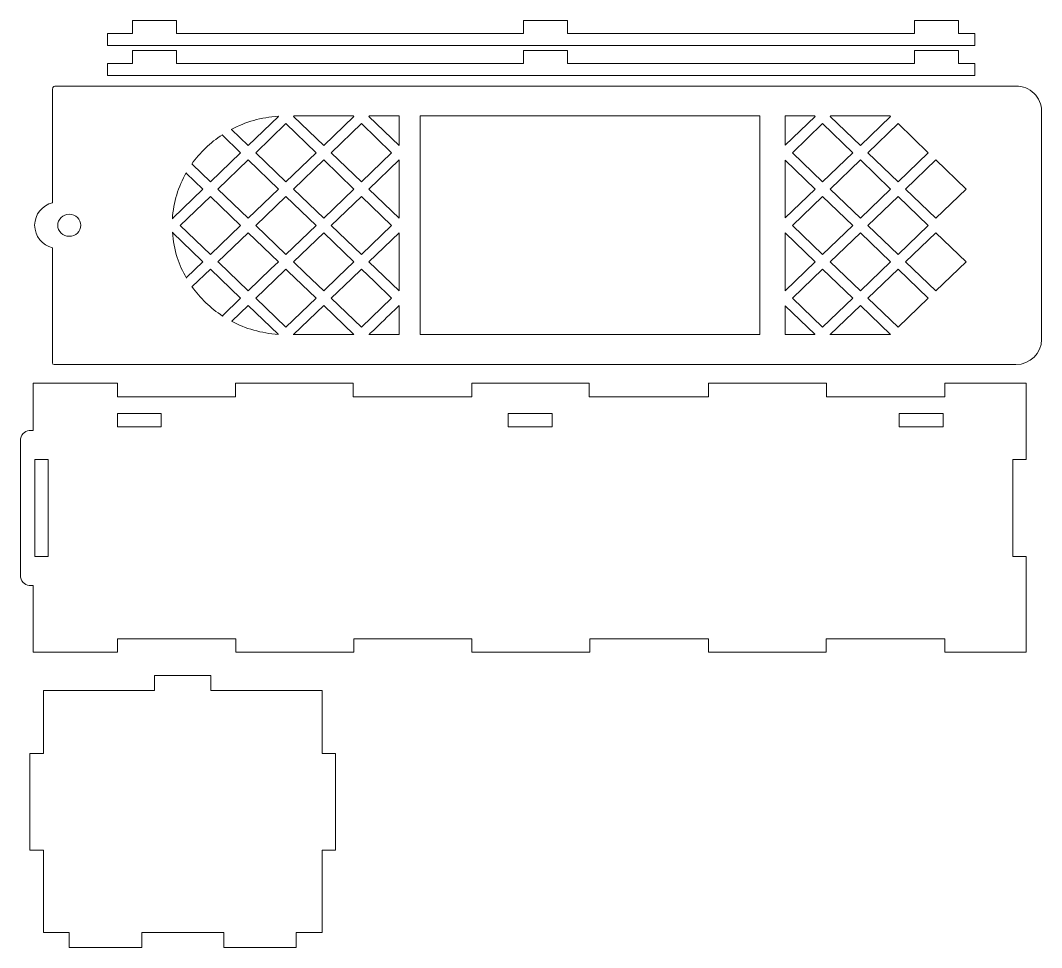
# Model space of a CAD drawing. Header units: centimetres. Extents: x -55 to 52, y -8 to 52.
# Drawn here: x 21.65 to 51.79, y -7.97 to 19.41 of the extents above; entities that cross this region are included whole.
import ezdxf

# ---------------------------------------------------------------- set-up
doc = ezdxf.new("R2010")
doc.units = ezdxf.units.CM
doc.header["$MEASUREMENT"] = 0
doc.layers.add('layer 1', color=7, linetype='Continuous')

msp = doc.modelspace()

# ---------------------------------------------------------------- linework, layer by layer
at = {"layer": 'layer 1', "color": 242, "lineweight": 9}
for points, knots in [([(48.03781, 19.02251), (48.03781, 19.02251), (48.03781, 19.41251), (48.03781, 19.41251), (48.03781, 19.41251), (48.03781, 19.41251), (49.33301, 19.41251), (49.33301, 19.41251), (49.33301, 19.41251), (49.33301, 19.41251), (49.33301, 19.02251), (49.33301, 19.02251), (49.33301, 19.02251), (49.33301, 19.02251), (49.82099, 19.02251), (49.82099, 19.02251), (49.82099, 19.02251), (49.82099, 19.02251), (49.82099, 18.66948), (49.82099, 18.66948), (49.82099, 18.66948), (49.82099, 18.66948), (33.89512, 18.66948), (33.89512, 18.66948), (33.89512, 18.66948), (33.89512, 18.66948), (24.2275, 18.66948), (24.2275, 18.66948), (24.2275, 18.66948), (24.2275, 18.66948), (24.2275, 18.68014), (24.2275, 18.68014), (24.2275, 18.68014), (24.2275, 18.68014), (24.2275, 19.02251), (24.2275, 19.02251), (24.2275, 19.02251), (24.2275, 19.02251), (24.96152, 19.02251), (24.96152, 19.02251), (24.96152, 19.02251), (24.96152, 19.02251), (24.96152, 19.41251), (24.96152, 19.41251), (24.96152, 19.41251), (24.96152, 19.41251), (26.25676, 19.41251), (26.25676, 19.41251), (26.25676, 19.41251), (26.25676, 19.41251), (26.25676, 19.02251), (26.25676, 19.02251), (26.25676, 19.02251), (26.25676, 19.02251), (36.49964, 19.02251), (36.49964, 19.02251), (36.49964, 19.02251), (36.49964, 19.02251), (36.49964, 19.41251), (36.49964, 19.41251), (36.49964, 19.41251), (36.49964, 19.41251), (37.79486, 19.41251), (37.79486, 19.41251), (37.79486, 19.41251), (37.79486, 19.41251), (37.79486, 19.02251), (37.79486, 19.02251), (37.79486, 19.02251), (37.79486, 19.02251), (48.03781, 19.02251), (48.03781, 19.02251)], [0, 0, 0, 0, 0.05263158, 0.05263158, 0.05263158, 0.05263158, 0.10526316, 0.10526316, 0.10526316, 0.10526316, 0.15789474, 0.15789474, 0.15789474, 0.15789474, 0.21052632, 0.21052632, 0.21052632, 0.21052632, 0.26315789, 0.26315789, 0.26315789, 0.26315789, 0.31578947, 0.31578947, 0.31578947, 0.31578947, 0.36842105, 0.36842105, 0.36842105, 0.36842105, 0.42105263, 0.42105263, 0.42105263, 0.42105263, 0.47368421, 0.47368421, 0.47368421, 0.47368421, 0.52631579, 0.52631579, 0.52631579, 0.52631579, 0.57894737, 0.57894737, 0.57894737, 0.57894737, 0.63157895, 0.63157895, 0.63157895, 0.63157895, 0.68421053, 0.68421053, 0.68421053, 0.68421053, 0.73684211, 0.73684211, 0.73684211, 0.73684211, 0.78947368, 0.78947368, 0.78947368, 0.78947368, 0.84210526, 0.84210526, 0.84210526, 0.84210526, 0.89473684, 0.89473684, 0.89473684, 0.89473684, 1, 1, 1, 1]), ([(48.03781, 18.13616), (48.03781, 18.13616), (48.03781, 18.52616), (48.03781, 18.52616), (48.03781, 18.52616), (48.03781, 18.52616), (49.33301, 18.52616), (49.33301, 18.52616), (49.33301, 18.52616), (49.33301, 18.52616), (49.33301, 18.13616), (49.33301, 18.13616), (49.33301, 18.13616), (49.33301, 18.13616), (49.82099, 18.13616), (49.82099, 18.13616), (49.82099, 18.13616), (49.82099, 18.13616), (49.82099, 17.78313), (49.82099, 17.78313), (49.82099, 17.78313), (49.82099, 17.78313), (33.89512, 17.78313), (33.89512, 17.78313), (33.89512, 17.78313), (33.89512, 17.78313), (24.2275, 17.78313), (24.2275, 17.78313), (24.2275, 17.78313), (24.2275, 17.78313), (24.2275, 17.79379), (24.2275, 17.79379), (24.2275, 17.79379), (24.2275, 17.79379), (24.2275, 18.13616), (24.2275, 18.13616), (24.2275, 18.13616), (24.2275, 18.13616), (24.96152, 18.13616), (24.96152, 18.13616), (24.96152, 18.13616), (24.96152, 18.13616), (24.96152, 18.52616), (24.96152, 18.52616), (24.96152, 18.52616), (24.96152, 18.52616), (26.25676, 18.52616), (26.25676, 18.52616), (26.25676, 18.52616), (26.25676, 18.52616), (26.25676, 18.13616), (26.25676, 18.13616), (26.25676, 18.13616), (26.25676, 18.13616), (36.49964, 18.13616), (36.49964, 18.13616), (36.49964, 18.13616), (36.49964, 18.13616), (36.49964, 18.52616), (36.49964, 18.52616), (36.49964, 18.52616), (36.49964, 18.52616), (37.79486, 18.52616), (37.79486, 18.52616), (37.79486, 18.52616), (37.79486, 18.52616), (37.79486, 18.13616), (37.79486, 18.13616), (37.79486, 18.13616), (37.79486, 18.13616), (48.03781, 18.13616), (48.03781, 18.13616)], [0, 0, 0, 0, 0.05263158, 0.05263158, 0.05263158, 0.05263158, 0.10526316, 0.10526316, 0.10526316, 0.10526316, 0.15789474, 0.15789474, 0.15789474, 0.15789474, 0.21052632, 0.21052632, 0.21052632, 0.21052632, 0.26315789, 0.26315789, 0.26315789, 0.26315789, 0.31578947, 0.31578947, 0.31578947, 0.31578947, 0.36842105, 0.36842105, 0.36842105, 0.36842105, 0.42105263, 0.42105263, 0.42105263, 0.42105263, 0.47368421, 0.47368421, 0.47368421, 0.47368421, 0.52631579, 0.52631579, 0.52631579, 0.52631579, 0.57894737, 0.57894737, 0.57894737, 0.57894737, 0.63157895, 0.63157895, 0.63157895, 0.63157895, 0.68421053, 0.68421053, 0.68421053, 0.68421053, 0.73684211, 0.73684211, 0.73684211, 0.73684211, 0.78947368, 0.78947368, 0.78947368, 0.78947368, 0.84210526, 0.84210526, 0.84210526, 0.84210526, 0.89473684, 0.89473684, 0.89473684, 0.89473684, 1, 1, 1, 1]), ([(51.03005, 17.47445), (41.58749, 17.47445), (32.14491, 17.47445), (22.70234, 17.47445), (22.70234, 17.47445), (22.66889, 17.47445), (22.59976, 17.47125), (22.60198, 17.37629)], [0, 0, 0, 0, 0.33333333, 0.33333333, 0.33333333, 0.33333333, 1, 1, 1, 1]), ([(51.78812, 16.738), (51.78812, 16.93333), (51.70828, 17.12065), (51.56609, 17.25877), (51.56609, 17.25877), (51.42388, 17.39688), (51.2311, 17.47445), (51.03005, 17.47445)], [0, 0, 0, 0, 0.33333333, 0.33333333, 0.33333333, 0.33333333, 1, 1, 1, 1]), ([(27.87443, 16.19181), (27.87443, 16.19181), (27.87654, 16.18978), (27.87654, 16.18978), (27.87654, 16.18978), (27.87654, 16.18978), (27.88407, 16.19378), (27.88407, 16.19378), (27.88407, 16.19378), (27.88407, 16.19378), (28.375, 15.72053), (28.375, 15.72053), (28.375, 15.72053), (28.375, 15.72053), (29.2663, 16.57975), (29.2663, 16.57975), (29.2663, 16.57975), (29.2663, 16.57975), (29.26264, 16.58327), (29.26264, 16.58327), (29.26264, 16.58327), (28.76266, 16.55194), (28.29176, 16.41353), (27.87443, 16.19181)], [0, 0, 0, 0, 0.14285714, 0.14285714, 0.14285714, 0.14285714, 0.28571429, 0.28571429, 0.28571429, 0.28571429, 0.42857143, 0.42857143, 0.42857143, 0.42857143, 0.57142857, 0.57142857, 0.57142857, 0.57142857, 0.71428571, 0.71428571, 0.71428571, 0.71428571, 1, 1, 1, 1]), ([(29.72291, 16.59033), (29.72291, 16.59033), (29.71194, 16.57975), (29.71194, 16.57975), (29.71194, 16.57975), (29.71194, 16.57975), (30.60323, 15.72053), (30.60323, 15.72053), (30.60323, 15.72053), (30.60323, 15.72053), (31.49453, 16.57975), (31.49453, 16.57975), (31.49453, 16.57975), (31.49453, 16.57975), (31.48355, 16.59033), (31.48355, 16.59033), (31.48355, 16.59033), (31.48355, 16.59033), (29.72291, 16.59033), (29.72291, 16.59033)], [0, 0, 0, 0, 0.16666667, 0.16666667, 0.16666667, 0.16666667, 0.33333333, 0.33333333, 0.33333333, 0.33333333, 0.5, 0.5, 0.5, 0.5, 0.66666667, 0.66666667, 0.66666667, 0.66666667, 1, 1, 1, 1]), ([(31.95114, 16.59033), (31.95114, 16.59033), (31.94017, 16.57975), (31.94017, 16.57975), (31.94017, 16.57975), (31.94017, 16.57975), (32.83147, 15.72053), (32.83147, 15.72053)], [0, 0, 0, 0, 0.33333333, 0.33333333, 0.33333333, 0.33333333, 1, 1, 1, 1]), ([(33.45288, 16.59033), (33.45288, 16.59033), (43.47318, 16.59033), (43.47318, 16.59033), (43.47318, 16.59033), (43.47318, 16.59033), (43.47318, 10.13457), (43.47318, 10.13457), (43.47318, 10.13457), (43.47318, 10.13457), (33.45288, 10.13457), (33.45288, 10.13457)], [0, 0, 0, 0, 0.25, 0.25, 0.25, 0.25, 0.5, 0.5, 0.5, 0.5, 1, 1, 1, 1]), ([(45.09169, 16.59033), (45.09169, 16.59033), (45.10266, 16.57975), (45.10266, 16.57975), (45.10266, 16.57975), (45.10266, 16.57975), (44.21826, 15.72716), (44.21826, 15.72716), (44.21826, 15.72716), (44.21826, 15.72716), (44.21826, 16.59033), (44.21826, 16.59033), (44.21826, 16.59033), (44.21826, 16.59033), (45.09169, 16.59033), (45.09169, 16.59033)], [0, 0, 0, 0, 0.2, 0.2, 0.2, 0.2, 0.4, 0.4, 0.4, 0.4, 0.6, 0.6, 0.6, 0.6, 1, 1, 1, 1]), ([(47.31992, 16.59033), (47.31992, 16.59033), (47.3309, 16.57975), (47.3309, 16.57975), (47.3309, 16.57975), (47.3309, 16.57975), (46.43961, 15.72053), (46.43961, 15.72053), (46.43961, 15.72053), (46.43961, 15.72053), (45.54831, 16.57975), (45.54831, 16.57975), (45.54831, 16.57975), (45.54831, 16.57975), (45.55929, 16.59033), (45.55929, 16.59033), (45.55929, 16.59033), (45.55929, 16.59033), (47.31992, 16.59033), (47.31992, 16.59033)], [0, 0, 0, 0, 0.16666667, 0.16666667, 0.16666667, 0.16666667, 0.33333333, 0.33333333, 0.33333333, 0.33333333, 0.5, 0.5, 0.5, 0.5, 0.66666667, 0.66666667, 0.66666667, 0.66666667, 1, 1, 1, 1]), ([(29.48912, 14.6465), (29.48912, 14.6465), (28.59782, 15.50572), (28.59782, 15.50572), (28.59782, 15.50572), (28.59782, 15.50572), (29.48912, 16.36494), (29.48912, 16.36494), (29.48912, 16.36494), (29.48912, 16.36494), (30.38041, 15.50572), (30.38041, 15.50572), (30.38041, 15.50572), (30.38041, 15.50572), (29.48912, 14.6465), (29.48912, 14.6465)], [0, 0, 0, 0, 0.2, 0.2, 0.2, 0.2, 0.4, 0.4, 0.4, 0.4, 0.6, 0.6, 0.6, 0.6, 1, 1, 1, 1]), ([(31.71734, 14.6465), (31.71734, 14.6465), (30.82606, 15.50572), (30.82606, 15.50572), (30.82606, 15.50572), (30.82606, 15.50572), (31.71734, 16.36494), (31.71734, 16.36494), (31.71734, 16.36494), (31.71734, 16.36494), (32.60865, 15.50572), (32.60865, 15.50572), (32.60865, 15.50572), (32.60865, 15.50572), (31.71734, 14.6465), (31.71734, 14.6465)], [0, 0, 0, 0, 0.2, 0.2, 0.2, 0.2, 0.4, 0.4, 0.4, 0.4, 0.6, 0.6, 0.6, 0.6, 1, 1, 1, 1]), ([(45.32549, 14.6465), (45.32549, 14.6465), (46.21678, 15.50572), (46.21678, 15.50572), (46.21678, 15.50572), (46.21678, 15.50572), (45.32549, 16.36494), (45.32549, 16.36494), (45.32549, 16.36494), (45.32549, 16.36494), (44.43419, 15.50572), (44.43419, 15.50572), (44.43419, 15.50572), (44.43419, 15.50572), (45.32549, 14.6465), (45.32549, 14.6465)], [0, 0, 0, 0, 0.2, 0.2, 0.2, 0.2, 0.4, 0.4, 0.4, 0.4, 0.6, 0.6, 0.6, 0.6, 1, 1, 1, 1]), ([(47.55372, 14.6465), (47.55372, 14.6465), (48.44502, 15.50572), (48.44502, 15.50572), (48.44502, 15.50572), (48.44502, 15.50572), (47.55372, 16.36494), (47.55372, 16.36494), (47.55372, 16.36494), (47.55372, 16.36494), (46.66243, 15.50572), (46.66243, 15.50572), (46.66243, 15.50572), (46.66243, 15.50572), (47.55372, 14.6465), (47.55372, 14.6465)], [0, 0, 0, 0, 0.2, 0.2, 0.2, 0.2, 0.4, 0.4, 0.4, 0.4, 0.6, 0.6, 0.6, 0.6, 1, 1, 1, 1]), ([(27.61508, 16.0348), (27.61508, 16.0348), (27.61263, 16.03728), (27.61263, 16.03728), (27.61263, 16.03728), (27.25736, 15.80549), (26.95011, 15.50985), (26.70907, 15.16776), (26.70907, 15.16776), (26.70907, 15.16776), (26.71335, 15.16353), (26.71335, 15.16353), (26.71335, 15.16353), (26.71335, 15.16353), (26.71789, 15.16996), (26.71789, 15.16996), (26.71789, 15.16996), (26.71789, 15.16996), (27.26089, 14.6465), (27.26089, 14.6465), (27.26089, 14.6465), (27.26089, 14.6465), (28.15218, 15.50572), (28.15218, 15.50572), (28.15218, 15.50572), (28.15218, 15.50572), (27.60811, 16.03021), (27.60811, 16.03021), (27.60811, 16.03021), (27.60811, 16.03021), (27.61508, 16.0348), (27.61508, 16.0348)], [0, 0, 0, 0, 0.11111111, 0.11111111, 0.11111111, 0.11111111, 0.22222222, 0.22222222, 0.22222222, 0.22222222, 0.33333333, 0.33333333, 0.33333333, 0.33333333, 0.44444444, 0.44444444, 0.44444444, 0.44444444, 0.55555556, 0.55555556, 0.55555556, 0.55555556, 0.66666667, 0.66666667, 0.66666667, 0.66666667, 0.77777778, 0.77777778, 0.77777778, 0.77777778, 1, 1, 1, 1]), ([(28.375, 13.57247), (28.375, 13.57247), (27.48371, 14.43169), (27.48371, 14.43169), (27.48371, 14.43169), (27.48371, 14.43169), (28.375, 15.29092), (28.375, 15.29092), (28.375, 15.29092), (28.375, 15.29092), (29.2663, 14.43169), (29.2663, 14.43169), (29.2663, 14.43169), (29.2663, 14.43169), (28.375, 13.57247), (28.375, 13.57247)], [0, 0, 0, 0, 0.2, 0.2, 0.2, 0.2, 0.4, 0.4, 0.4, 0.4, 0.6, 0.6, 0.6, 0.6, 1, 1, 1, 1]), ([(30.60323, 13.57247), (30.60323, 13.57247), (29.71194, 14.43169), (29.71194, 14.43169), (29.71194, 14.43169), (29.71194, 14.43169), (30.60323, 15.29092), (30.60323, 15.29092), (30.60323, 15.29092), (30.60323, 15.29092), (31.49453, 14.43169), (31.49453, 14.43169), (31.49453, 14.43169), (31.49453, 14.43169), (30.60323, 13.57247), (30.60323, 13.57247)], [0, 0, 0, 0, 0.2, 0.2, 0.2, 0.2, 0.4, 0.4, 0.4, 0.4, 0.6, 0.6, 0.6, 0.6, 1, 1, 1, 1]), ([(32.83147, 13.57247), (32.83147, 13.57247), (31.94017, 14.43169), (31.94017, 14.43169), (31.94017, 14.43169), (31.94017, 14.43169), (32.83147, 15.29092), (32.83147, 15.29092)], [0, 0, 0, 0, 0.33333333, 0.33333333, 0.33333333, 0.33333333, 1, 1, 1, 1]), ([(44.21826, 15.28429), (44.21826, 15.28429), (45.10266, 14.43169), (45.10266, 14.43169), (45.10266, 14.43169), (45.10266, 14.43169), (44.21826, 13.57911), (44.21826, 13.57911), (44.21826, 13.57911), (44.21826, 13.57911), (44.21826, 15.28429), (44.21826, 15.28429)], [0, 0, 0, 0, 0.25, 0.25, 0.25, 0.25, 0.5, 0.5, 0.5, 0.5, 1, 1, 1, 1]), ([(46.43961, 13.57247), (46.43961, 13.57247), (47.3309, 14.43169), (47.3309, 14.43169), (47.3309, 14.43169), (47.3309, 14.43169), (46.43961, 15.29092), (46.43961, 15.29092), (46.43961, 15.29092), (46.43961, 15.29092), (45.54831, 14.43169), (45.54831, 14.43169), (45.54831, 14.43169), (45.54831, 14.43169), (46.43961, 13.57247), (46.43961, 13.57247)], [0, 0, 0, 0, 0.2, 0.2, 0.2, 0.2, 0.4, 0.4, 0.4, 0.4, 0.6, 0.6, 0.6, 0.6, 1, 1, 1, 1]), ([(48.66784, 13.57247), (48.66784, 13.57247), (49.55913, 14.43169), (49.55913, 14.43169), (49.55913, 14.43169), (49.55913, 14.43169), (48.66784, 15.29092), (48.66784, 15.29092), (48.66784, 15.29092), (48.66784, 15.29092), (47.77654, 14.43169), (47.77654, 14.43169), (47.77654, 14.43169), (47.77654, 14.43169), (48.66784, 13.57247), (48.66784, 13.57247)], [0, 0, 0, 0, 0.2, 0.2, 0.2, 0.2, 0.4, 0.4, 0.4, 0.4, 0.6, 0.6, 0.6, 0.6, 1, 1, 1, 1]), ([(26.55311, 14.91113), (26.55311, 14.91113), (26.54832, 14.91561), (26.54832, 14.91561), (26.54832, 14.91561), (26.31337, 14.50636), (26.16787, 14.04348), (26.13798, 13.55187), (26.13798, 13.55187), (26.13798, 13.55187), (26.14689, 13.56115), (26.14689, 13.56115), (26.14689, 13.56115), (26.14689, 13.56115), (26.14768, 13.57335), (26.14768, 13.57335), (26.14768, 13.57335), (26.14768, 13.57335), (27.03805, 14.43169), (27.03805, 14.43169), (27.03805, 14.43169), (27.03805, 14.43169), (26.54872, 14.90342), (26.54872, 14.90342), (26.54872, 14.90342), (26.54872, 14.90342), (26.55311, 14.91113), (26.55311, 14.91113)], [0, 0, 0, 0, 0.125, 0.125, 0.125, 0.125, 0.25, 0.25, 0.25, 0.25, 0.375, 0.375, 0.375, 0.375, 0.5, 0.5, 0.5, 0.5, 0.625, 0.625, 0.625, 0.625, 0.75, 0.75, 0.75, 0.75, 1, 1, 1, 1]), ([(27.26089, 12.49844), (27.26089, 12.49844), (26.36959, 13.35767), (26.36959, 13.35767), (26.36959, 13.35767), (26.36959, 13.35767), (27.26089, 14.21689), (27.26089, 14.21689), (27.26089, 14.21689), (27.26089, 14.21689), (28.15218, 13.35767), (28.15218, 13.35767), (28.15218, 13.35767), (28.15218, 13.35767), (27.26089, 12.49844), (27.26089, 12.49844)], [0, 0, 0, 0, 0.2, 0.2, 0.2, 0.2, 0.4, 0.4, 0.4, 0.4, 0.6, 0.6, 0.6, 0.6, 1, 1, 1, 1]), ([(29.48912, 12.49844), (29.48912, 12.49844), (28.59782, 13.35767), (28.59782, 13.35767), (28.59782, 13.35767), (28.59782, 13.35767), (29.48912, 14.21689), (29.48912, 14.21689), (29.48912, 14.21689), (29.48912, 14.21689), (30.38041, 13.35767), (30.38041, 13.35767), (30.38041, 13.35767), (30.38041, 13.35767), (29.48912, 12.49844), (29.48912, 12.49844)], [0, 0, 0, 0, 0.2, 0.2, 0.2, 0.2, 0.4, 0.4, 0.4, 0.4, 0.6, 0.6, 0.6, 0.6, 1, 1, 1, 1]), ([(31.71734, 12.49844), (31.71734, 12.49844), (30.82606, 13.35767), (30.82606, 13.35767), (30.82606, 13.35767), (30.82606, 13.35767), (31.71734, 14.21689), (31.71734, 14.21689), (31.71734, 14.21689), (31.71734, 14.21689), (32.60865, 13.35767), (32.60865, 13.35767), (32.60865, 13.35767), (32.60865, 13.35767), (31.71734, 12.49844), (31.71734, 12.49844)], [0, 0, 0, 0, 0.2, 0.2, 0.2, 0.2, 0.4, 0.4, 0.4, 0.4, 0.6, 0.6, 0.6, 0.6, 1, 1, 1, 1]), ([(45.32549, 12.49844), (45.32549, 12.49844), (46.21678, 13.35767), (46.21678, 13.35767), (46.21678, 13.35767), (46.21678, 13.35767), (45.32549, 14.21689), (45.32549, 14.21689), (45.32549, 14.21689), (45.32549, 14.21689), (44.43419, 13.35767), (44.43419, 13.35767), (44.43419, 13.35767), (44.43419, 13.35767), (45.32549, 12.49844), (45.32549, 12.49844)], [0, 0, 0, 0, 0.2, 0.2, 0.2, 0.2, 0.4, 0.4, 0.4, 0.4, 0.6, 0.6, 0.6, 0.6, 1, 1, 1, 1]), ([(47.55372, 12.49844), (47.55372, 12.49844), (48.44502, 13.35767), (48.44502, 13.35767), (48.44502, 13.35767), (48.44502, 13.35767), (47.55372, 14.21689), (47.55372, 14.21689), (47.55372, 14.21689), (47.55372, 14.21689), (46.66243, 13.35767), (46.66243, 13.35767), (46.66243, 13.35767), (46.66243, 13.35767), (47.55372, 12.49844), (47.55372, 12.49844)], [0, 0, 0, 0, 0.2, 0.2, 0.2, 0.2, 0.4, 0.4, 0.4, 0.4, 0.6, 0.6, 0.6, 0.6, 1, 1, 1, 1]), ([(22.60198, 14.02657), (22.29945, 13.95702), (22.07383, 13.68608), (22.07383, 13.36244), (22.07383, 13.36244), (22.07383, 13.0388), (22.29945, 12.76786), (22.60198, 12.69831)], [0, 0, 0, 0, 0.33333333, 0.33333333, 0.33333333, 0.33333333, 1, 1, 1, 1]), ([(23.09605, 13.686), (23.28423, 13.686), (23.43679, 13.54114), (23.43679, 13.36244), (23.43679, 13.36244), (23.43679, 13.18374), (23.28423, 13.03888), (23.09605, 13.03888), (23.09605, 13.03888), (22.90784, 13.03888), (22.75528, 13.18374), (22.75528, 13.36244), (22.75528, 13.36244), (22.75528, 13.54114), (22.90784, 13.686), (23.09605, 13.686)], [0, 0, 0, 0, 0.2, 0.2, 0.2, 0.2, 0.4, 0.4, 0.4, 0.4, 0.6, 0.6, 0.6, 0.6, 1, 1, 1, 1]), ([(23.43663, 13.35091), (23.43669, 13.35474), (23.43672, 13.35859), (23.43672, 13.36244), (23.43672, 13.36244), (23.43672, 13.36629), (23.43669, 13.37014), (23.43663, 13.37397)], [0, 0, 0, 0, 0.33333333, 0.33333333, 0.33333333, 0.33333333, 1, 1, 1, 1]), ([(26.14779, 13.15143), (26.14779, 13.15143), (26.13865, 13.15921), (26.13865, 13.15921), (26.13865, 13.15921), (26.15559, 12.89969), (26.20475, 12.64827), (26.28225, 12.4086), (26.28225, 12.4086), (26.35066, 12.19708), (26.44114, 11.99472), (26.55109, 11.80404), (26.55109, 11.80404), (26.55109, 11.80404), (26.55704, 11.80907), (26.55704, 11.80907), (26.55704, 11.80907), (26.55704, 11.80907), (26.55304, 11.81606), (26.55304, 11.81606), (26.55304, 11.81606), (26.55304, 11.81606), (27.03805, 12.28364), (27.03805, 12.28364), (27.03805, 12.28364), (27.03805, 12.28364), (26.99888, 12.3214), (26.99888, 12.3214), (26.99888, 12.3214), (26.99888, 12.3214), (26.1485, 13.14117), (26.1485, 13.14117), (26.1485, 13.14117), (26.1485, 13.14117), (26.14779, 13.15143), (26.14779, 13.15143)], [0, 0, 0, 0, 0.1, 0.1, 0.1, 0.1, 0.2, 0.2, 0.2, 0.2, 0.3, 0.3, 0.3, 0.3, 0.4, 0.4, 0.4, 0.4, 0.5, 0.5, 0.5, 0.5, 0.6, 0.6, 0.6, 0.6, 0.7, 0.7, 0.7, 0.7, 0.8, 0.8, 0.8, 0.8, 1, 1, 1, 1]), ([(28.375, 11.42441), (28.375, 11.42441), (27.50891, 12.25935), (27.50891, 12.25935), (27.50891, 12.25935), (27.50891, 12.25935), (27.48371, 12.28364), (27.48371, 12.28364), (27.48371, 12.28364), (27.48371, 12.28364), (28.375, 13.14285), (28.375, 13.14285), (28.375, 13.14285), (28.375, 13.14285), (29.2663, 12.28364), (29.2663, 12.28364), (29.2663, 12.28364), (29.2663, 12.28364), (29.04696, 12.07221), (29.04696, 12.07221), (29.04696, 12.07221), (29.04696, 12.07221), (28.375, 11.42441), (28.375, 11.42441)], [0, 0, 0, 0, 0.14285714, 0.14285714, 0.14285714, 0.14285714, 0.28571429, 0.28571429, 0.28571429, 0.28571429, 0.42857143, 0.42857143, 0.42857143, 0.42857143, 0.57142857, 0.57142857, 0.57142857, 0.57142857, 0.71428571, 0.71428571, 0.71428571, 0.71428571, 1, 1, 1, 1]), ([(30.60323, 11.42441), (30.60323, 11.42441), (30.05899, 11.94907), (30.05899, 11.94907), (30.05899, 11.94907), (30.05899, 11.94907), (29.71194, 12.28364), (29.71194, 12.28364), (29.71194, 12.28364), (29.71194, 12.28364), (30.60323, 13.14285), (30.60323, 13.14285), (30.60323, 13.14285), (30.60323, 13.14285), (31.49453, 12.28364), (31.49453, 12.28364), (31.49453, 12.28364), (31.49453, 12.28364), (31.02548, 11.83147), (31.02548, 11.83147), (31.02548, 11.83147), (31.02548, 11.83147), (30.60323, 11.42441), (30.60323, 11.42441)], [0, 0, 0, 0, 0.14285714, 0.14285714, 0.14285714, 0.14285714, 0.28571429, 0.28571429, 0.28571429, 0.28571429, 0.42857143, 0.42857143, 0.42857143, 0.42857143, 0.57142857, 0.57142857, 0.57142857, 0.57142857, 0.71428571, 0.71428571, 0.71428571, 0.71428571, 1, 1, 1, 1]), ([(32.83147, 11.42441), (32.83147, 11.42441), (31.94017, 12.28364), (31.94017, 12.28364), (31.94017, 12.28364), (31.94017, 12.28364), (32.83147, 13.14285), (32.83147, 13.14285)], [0, 0, 0, 0, 0.33333333, 0.33333333, 0.33333333, 0.33333333, 1, 1, 1, 1]), ([(44.21826, 13.13622), (44.21826, 13.13622), (45.10266, 12.28364), (45.10266, 12.28364), (45.10266, 12.28364), (45.10266, 12.28364), (44.21826, 11.43104), (44.21826, 11.43104), (44.21826, 11.43104), (44.21826, 11.43104), (44.21826, 13.13622), (44.21826, 13.13622)], [0, 0, 0, 0, 0.25, 0.25, 0.25, 0.25, 0.5, 0.5, 0.5, 0.5, 1, 1, 1, 1]), ([(46.43961, 11.42441), (46.43961, 11.42441), (47.3309, 12.28364), (47.3309, 12.28364), (47.3309, 12.28364), (47.3309, 12.28364), (46.43961, 13.14285), (46.43961, 13.14285), (46.43961, 13.14285), (46.43961, 13.14285), (45.54831, 12.28364), (45.54831, 12.28364), (45.54831, 12.28364), (45.54831, 12.28364), (46.43961, 11.42441), (46.43961, 11.42441)], [0, 0, 0, 0, 0.2, 0.2, 0.2, 0.2, 0.4, 0.4, 0.4, 0.4, 0.6, 0.6, 0.6, 0.6, 1, 1, 1, 1]), ([(48.66784, 11.42441), (48.66784, 11.42441), (49.55913, 12.28364), (49.55913, 12.28364), (49.55913, 12.28364), (49.55913, 12.28364), (48.66784, 13.14285), (48.66784, 13.14285), (48.66784, 13.14285), (48.66784, 13.14285), (47.77654, 12.28364), (47.77654, 12.28364), (47.77654, 12.28364), (47.77654, 12.28364), (48.66784, 11.42441), (48.66784, 11.42441)], [0, 0, 0, 0, 0.2, 0.2, 0.2, 0.2, 0.4, 0.4, 0.4, 0.4, 0.6, 0.6, 0.6, 0.6, 1, 1, 1, 1]), ([(22.60198, 12.69831), (22.60198, 11.5671), (22.60198, 10.43591), (22.60198, 9.30471), (22.60198, 9.30471), (22.60107, 9.27359), (22.60967, 9.24945), (22.64774, 9.25047), (22.64774, 9.25047), (22.64774, 9.25047), (51.03005, 9.25047), (51.03005, 9.25047)], [0, 0, 0, 0, 0.25, 0.25, 0.25, 0.25, 0.5, 0.5, 0.5, 0.5, 1, 1, 1, 1]), ([(26.71818, 11.55664), (26.71818, 11.55664), (26.71297, 11.55133), (26.71297, 11.55133), (26.71297, 11.55133), (26.95497, 11.20948), (27.26316, 10.91422), (27.61942, 10.6831), (27.61942, 10.6831), (27.61942, 10.6831), (27.62305, 10.6869), (27.62305, 10.6869), (27.62305, 10.6869), (27.62305, 10.6869), (27.61524, 10.692), (27.61524, 10.692), (27.61524, 10.692), (27.61524, 10.692), (28.15218, 11.2096), (28.15218, 11.2096), (28.15218, 11.2096), (28.15218, 11.2096), (27.26089, 12.06883), (27.26089, 12.06883), (27.26089, 12.06883), (27.26089, 12.06883), (26.72279, 11.55009), (26.72279, 11.55009), (26.72279, 11.55009), (26.72279, 11.55009), (26.71818, 11.55664), (26.71818, 11.55664)], [0, 0, 0, 0, 0.11111111, 0.11111111, 0.11111111, 0.11111111, 0.22222222, 0.22222222, 0.22222222, 0.22222222, 0.33333333, 0.33333333, 0.33333333, 0.33333333, 0.44444444, 0.44444444, 0.44444444, 0.44444444, 0.55555556, 0.55555556, 0.55555556, 0.55555556, 0.66666667, 0.66666667, 0.66666667, 0.66666667, 0.77777778, 0.77777778, 0.77777778, 0.77777778, 1, 1, 1, 1]), ([(29.48817, 10.3513), (29.48817, 10.3513), (29.49007, 10.3513), (29.49007, 10.3513), (29.49007, 10.3513), (29.49007, 10.3513), (30.38041, 11.2096), (30.38041, 11.2096), (30.38041, 11.2096), (30.38041, 11.2096), (29.54899, 12.01113), (29.54899, 12.01113), (29.54899, 12.01113), (29.54899, 12.01113), (29.48912, 12.06883), (29.48912, 12.06883), (29.48912, 12.06883), (29.48912, 12.06883), (29.44267, 12.02405), (29.44267, 12.02405), (29.44267, 12.02405), (29.44267, 12.02405), (28.59782, 11.2096), (28.59782, 11.2096), (28.59782, 11.2096), (28.59782, 11.2096), (29.48817, 10.3513), (29.48817, 10.3513)], [0, 0, 0, 0, 0.125, 0.125, 0.125, 0.125, 0.25, 0.25, 0.25, 0.25, 0.375, 0.375, 0.375, 0.375, 0.5, 0.5, 0.5, 0.5, 0.625, 0.625, 0.625, 0.625, 0.75, 0.75, 0.75, 0.75, 1, 1, 1, 1]), ([(31.71535, 10.35231), (31.71535, 10.35231), (31.71933, 10.35231), (31.71933, 10.35231), (31.71933, 10.35231), (31.71933, 10.35231), (32.60865, 11.2096), (32.60865, 11.2096), (32.60865, 11.2096), (32.60865, 11.2096), (32.09906, 11.70085), (32.09906, 11.70085), (32.09906, 11.70085), (32.09906, 11.70085), (31.71734, 12.06883), (31.71734, 12.06883), (31.71734, 12.06883), (31.71734, 12.06883), (31.42118, 11.78332), (31.42118, 11.78332), (31.42118, 11.78332), (31.42118, 11.78332), (30.82606, 11.2096), (30.82606, 11.2096), (30.82606, 11.2096), (30.82606, 11.2096), (31.71535, 10.35231), (31.71535, 10.35231)], [0, 0, 0, 0, 0.125, 0.125, 0.125, 0.125, 0.25, 0.25, 0.25, 0.25, 0.375, 0.375, 0.375, 0.375, 0.5, 0.5, 0.5, 0.5, 0.625, 0.625, 0.625, 0.625, 0.75, 0.75, 0.75, 0.75, 1, 1, 1, 1]), ([(45.32549, 10.35039), (45.32549, 10.35039), (46.21678, 11.2096), (46.21678, 11.2096), (46.21678, 11.2096), (46.21678, 11.2096), (45.32549, 12.06883), (45.32549, 12.06883), (45.32549, 12.06883), (45.32549, 12.06883), (44.43419, 11.2096), (44.43419, 11.2096), (44.43419, 11.2096), (44.43419, 11.2096), (45.32549, 10.35039), (45.32549, 10.35039)], [0, 0, 0, 0, 0.2, 0.2, 0.2, 0.2, 0.4, 0.4, 0.4, 0.4, 0.6, 0.6, 0.6, 0.6, 1, 1, 1, 1]), ([(47.55571, 10.35231), (47.55571, 10.35231), (47.55173, 10.35231), (47.55173, 10.35231), (47.55173, 10.35231), (47.55173, 10.35231), (46.66243, 11.2096), (46.66243, 11.2096), (46.66243, 11.2096), (46.66243, 11.2096), (47.55372, 12.06883), (47.55372, 12.06883), (47.55372, 12.06883), (47.55372, 12.06883), (48.44502, 11.2096), (48.44502, 11.2096), (48.44502, 11.2096), (48.44502, 11.2096), (47.55571, 10.35231), (47.55571, 10.35231)], [0, 0, 0, 0, 0.16666667, 0.16666667, 0.16666667, 0.16666667, 0.33333333, 0.33333333, 0.33333333, 0.33333333, 0.5, 0.5, 0.5, 0.5, 0.66666667, 0.66666667, 0.66666667, 0.66666667, 1, 1, 1, 1]), ([(27.88439, 10.53293), (27.88439, 10.53293), (27.88115, 10.52954), (27.88115, 10.52954), (27.88115, 10.52954), (28.29592, 10.31041), (28.76327, 10.17341), (29.2593, 10.14183), (29.2593, 10.14183), (29.2593, 10.14183), (29.2593, 10.14315), (29.2593, 10.14315), (29.2593, 10.14315), (29.2593, 10.14315), (29.25839, 10.1432), (29.25839, 10.1432), (29.25839, 10.1432), (29.25839, 10.1432), (28.375, 10.9948), (28.375, 10.9948), (28.375, 10.9948), (28.375, 10.9948), (27.89182, 10.52901), (27.89182, 10.52901), (27.89182, 10.52901), (27.89182, 10.52901), (27.88439, 10.53293), (27.88439, 10.53293)], [0, 0, 0, 0, 0.125, 0.125, 0.125, 0.125, 0.25, 0.25, 0.25, 0.25, 0.375, 0.375, 0.375, 0.375, 0.5, 0.5, 0.5, 0.5, 0.625, 0.625, 0.625, 0.625, 0.75, 0.75, 0.75, 0.75, 1, 1, 1, 1]), ([(31.49627, 10.13457), (31.49627, 10.13457), (31.49627, 10.13557), (31.49627, 10.13557), (31.49627, 10.13557), (31.49627, 10.13557), (31.49452, 10.13557), (31.49452, 10.13557), (31.49452, 10.13557), (31.49452, 10.13557), (31.49453, 10.13558), (31.49453, 10.13558), (31.49453, 10.13558), (31.49453, 10.13558), (30.60322, 10.9948), (30.60322, 10.9948), (30.60322, 10.9948), (30.60322, 10.9948), (29.71194, 10.13558), (29.71194, 10.13558), (29.71194, 10.13558), (29.71194, 10.13558), (29.71195, 10.13557), (29.71195, 10.13557), (29.71195, 10.13557), (29.71195, 10.13557), (29.70143, 10.13557), (29.70143, 10.13557), (29.70143, 10.13557), (29.70143, 10.13557), (29.70143, 10.13457), (29.70143, 10.13457), (29.70143, 10.13457), (29.70143, 10.13457), (31.49627, 10.13457), (31.49627, 10.13457)], [0, 0, 0, 0, 0.1, 0.1, 0.1, 0.1, 0.2, 0.2, 0.2, 0.2, 0.3, 0.3, 0.3, 0.3, 0.4, 0.4, 0.4, 0.4, 0.5, 0.5, 0.5, 0.5, 0.6, 0.6, 0.6, 0.6, 0.7, 0.7, 0.7, 0.7, 0.8, 0.8, 0.8, 0.8, 1, 1, 1, 1]), ([(32.83147, 10.9948), (32.83147, 10.9948), (31.94017, 10.13558), (31.94018, 10.13558), (31.94018, 10.13558), (31.94018, 10.13557), (31.93841, 10.13557), (31.93841, 10.13557)], [0, 0, 0, 0, 0.33333333, 0.33333333, 0.33333333, 0.33333333, 1, 1, 1, 1]), ([(45.09367, 10.14424), (45.09367, 10.14424), (45.09367, 10.13457), (45.09367, 10.13457), (45.09367, 10.13457), (45.09367, 10.13457), (44.97179, 10.13457), (44.97179, 10.13457), (44.97179, 10.13457), (44.97179, 10.13457), (44.21826, 10.13457), (44.21826, 10.13457), (44.21826, 10.13457), (44.21826, 10.13457), (44.21826, 10.22625), (44.21826, 10.22625), (44.21826, 10.22625), (44.21826, 10.22625), (44.21826, 10.98817), (44.21826, 10.98817), (44.21826, 10.98817), (44.21826, 10.98817), (45.09367, 10.14424), (45.09367, 10.14424)], [0, 0, 0, 0, 0.14285714, 0.14285714, 0.14285714, 0.14285714, 0.28571429, 0.28571429, 0.28571429, 0.28571429, 0.42857143, 0.42857143, 0.42857143, 0.42857143, 0.57142857, 0.57142857, 0.57142857, 0.57142857, 0.71428571, 0.71428571, 0.71428571, 0.71428571, 1, 1, 1, 1]), ([(47.33265, 10.13557), (47.33265, 10.13557), (47.33265, 10.13457), (47.33265, 10.13457), (47.33265, 10.13457), (47.33265, 10.13457), (45.5444, 10.13457), (45.5444, 10.13457), (45.5444, 10.13457), (45.5444, 10.13457), (45.5444, 10.13557), (45.5444, 10.13557), (45.5444, 10.13557), (45.5444, 10.13557), (45.54832, 10.13557), (45.54832, 10.13557), (45.54832, 10.13557), (45.54832, 10.13557), (45.54831, 10.13558), (45.54831, 10.13558), (45.54831, 10.13558), (45.54831, 10.13558), (46.43961, 10.9948), (46.43961, 10.9948), (46.43961, 10.9948), (46.43961, 10.9948), (47.3309, 10.13558), (47.3309, 10.13558), (47.3309, 10.13558), (47.3309, 10.13558), (47.33089, 10.13557), (47.33089, 10.13557), (47.33089, 10.13557), (47.33089, 10.13557), (47.33265, 10.13557), (47.33265, 10.13557)], [0, 0, 0, 0, 0.1, 0.1, 0.1, 0.1, 0.2, 0.2, 0.2, 0.2, 0.3, 0.3, 0.3, 0.3, 0.4, 0.4, 0.4, 0.4, 0.5, 0.5, 0.5, 0.5, 0.6, 0.6, 0.6, 0.6, 0.7, 0.7, 0.7, 0.7, 0.8, 0.8, 0.8, 0.8, 1, 1, 1, 1]), ([(21.91541, 2.72826), (21.91541, 2.72826), (22.0268, 2.72826), (22.0268, 2.72826), (22.0268, 2.72826), (22.0268, 2.72826), (22.0268, 0.75471), (22.0268, 0.75471), (22.0268, 0.75471), (22.0268, 0.75471), (24.51369, 0.75471), (24.51369, 0.75471), (24.51369, 0.75471), (24.51369, 0.75471), (24.51369, 1.15471), (24.51369, 1.15471), (24.51369, 1.15471), (24.51369, 1.15471), (28.00929, 1.15471), (28.00929, 1.15471), (28.00929, 1.15471), (28.00929, 1.15471), (28.00929, 0.75471), (28.00929, 0.75471), (28.00929, 0.75471), (28.00929, 0.75471), (31.49096, 0.75471), (31.49096, 0.75471), (31.49096, 0.75471), (31.49096, 0.75471), (31.49096, 1.15471), (31.49096, 1.15471), (31.49096, 1.15471), (31.49096, 1.15471), (34.97874, 1.15471), (34.97874, 1.15471), (34.97874, 1.15471), (34.97874, 1.15471), (34.97874, 0.75471), (34.97874, 0.75471), (34.97874, 0.75471), (34.97874, 0.75471), (38.46035, 0.75471), (38.46035, 0.75471), (38.46035, 0.75471), (38.46035, 0.75471), (38.46035, 1.15471), (38.46035, 1.15471), (38.46035, 1.15471), (38.46035, 1.15471), (41.95421, 1.15471), (41.95421, 1.15471), (41.95421, 1.15471), (41.95421, 1.15471), (41.95421, 0.75471), (41.95421, 0.75471), (41.95421, 0.75471), (41.95421, 0.75471), (45.43583, 0.75471), (45.43583, 0.75471), (45.43583, 0.75471), (45.43583, 0.75471), (45.43583, 1.15471), (45.43583, 1.15471), (45.43583, 1.15471), (45.43583, 1.15471), (48.92972, 1.15471), (48.92972, 1.15471), (48.92972, 1.15471), (48.92972, 1.15471), (48.92972, 0.75471), (48.92972, 0.75471), (48.92972, 0.75471), (48.92972, 0.75471), (51.33585, 0.75471), (51.33585, 0.75471), (51.33585, 0.75471), (51.33585, 0.75471), (51.33585, 3.58402), (51.33585, 3.58402), (51.33585, 3.58402), (51.33585, 3.58402), (50.93585, 3.58402), (50.93585, 3.58402), (50.93585, 3.58402), (50.93585, 3.58402), (50.93585, 6.442), (50.93585, 6.442), (50.93585, 6.442), (50.93585, 6.442), (51.33585, 6.442), (51.33585, 6.442), (51.33585, 6.442), (51.33585, 6.442), (51.33585, 8.69972), (51.33585, 8.69972), (51.33585, 8.69972), (51.33585, 8.69972), (48.92972, 8.69972), (48.92972, 8.69972), (48.92972, 8.69972), (48.92972, 8.69972), (48.92972, 8.29972), (48.92972, 8.29972), (48.92972, 8.29972), (48.92972, 8.29972), (45.44198, 8.29972), (45.44198, 8.29972), (45.44198, 8.29972), (45.44198, 8.29972), (45.44198, 8.69972), (45.44198, 8.69972), (45.44198, 8.69972), (45.44198, 8.69972), (41.95421, 8.69972), (41.95421, 8.69972), (41.95421, 8.69972), (41.95421, 8.69972), (41.95421, 8.29972), (41.95421, 8.29972), (41.95421, 8.29972), (41.95421, 8.29972), (38.44024, 8.29972), (38.44024, 8.29972), (38.44024, 8.29972), (38.44024, 8.29972), (38.44024, 8.69972), (38.44024, 8.69972), (38.44024, 8.69972), (38.44024, 8.69972), (34.97874, 8.69972), (34.97874, 8.69972), (34.97874, 8.69972), (34.97874, 8.69972), (34.97874, 8.29972), (34.97874, 8.29972), (34.97874, 8.29972), (34.97874, 8.29972), (31.47698, 8.29972), (31.47698, 8.29972), (31.47698, 8.29972), (31.47698, 8.29972), (31.47698, 8.69972), (31.47698, 8.69972), (31.47698, 8.69972), (31.47698, 8.69972), (28.00323, 8.69972), (28.00323, 8.69972), (28.00323, 8.69972), (28.00323, 8.69972), (28.00323, 8.29972), (28.00323, 8.29972), (28.00323, 8.29972), (28.00323, 8.29972), (24.51369, 8.29972), (24.51369, 8.29972), (24.51369, 8.29972), (24.51369, 8.29972), (24.51369, 8.69972), (24.51369, 8.69972), (24.51369, 8.69972), (24.51369, 8.69972), (22.0268, 8.69972), (22.0268, 8.69972), (22.0268, 8.69972), (22.0268, 8.69972), (22.0268, 7.29778), (22.0268, 7.29778)], [0, 0, 0, 0, 0.02325581, 0.02325581, 0.02325581, 0.02325581, 0.04651163, 0.04651163, 0.04651163, 0.04651163, 0.06976744, 0.06976744, 0.06976744, 0.06976744, 0.09302326, 0.09302326, 0.09302326, 0.09302326, 0.11627907, 0.11627907, 0.11627907, 0.11627907, 0.13953488, 0.13953488, 0.13953488, 0.13953488, 0.1627907, 0.1627907, 0.1627907, 0.1627907, 0.18604651, 0.18604651, 0.18604651, 0.18604651, 0.20930233, 0.20930233, 0.20930233, 0.20930233, 0.23255814, 0.23255814, 0.23255814, 0.23255814, 0.25581395, 0.25581395, 0.25581395, 0.25581395, 0.27906977, 0.27906977, 0.27906977, 0.27906977, 0.30232558, 0.30232558, 0.30232558, 0.30232558, 0.3255814, 0.3255814, 0.3255814, 0.3255814, 0.34883721, 0.34883721, 0.34883721, 0.34883721, 0.37209302, 0.37209302, 0.37209302, 0.37209302, 0.39534884, 0.39534884, 0.39534884, 0.39534884, 0.41860465, 0.41860465, 0.41860465, 0.41860465, 0.44186047, 0.44186047, 0.44186047, 0.44186047, 0.46511628, 0.46511628, 0.46511628, 0.46511628, 0.48837209, 0.48837209, 0.48837209, 0.48837209, 0.51162791, 0.51162791, 0.51162791, 0.51162791, 0.53488372, 0.53488372, 0.53488372, 0.53488372, 0.55813953, 0.55813953, 0.55813953, 0.55813953, 0.58139535, 0.58139535, 0.58139535, 0.58139535, 0.60465116, 0.60465116, 0.60465116, 0.60465116, 0.62790698, 0.62790698, 0.62790698, 0.62790698, 0.65116279, 0.65116279, 0.65116279, 0.65116279, 0.6744186, 0.6744186, 0.6744186, 0.6744186, 0.69767442, 0.69767442, 0.69767442, 0.69767442, 0.72093023, 0.72093023, 0.72093023, 0.72093023, 0.74418605, 0.74418605, 0.74418605, 0.74418605, 0.76744186, 0.76744186, 0.76744186, 0.76744186, 0.79069767, 0.79069767, 0.79069767, 0.79069767, 0.81395349, 0.81395349, 0.81395349, 0.81395349, 0.8372093, 0.8372093, 0.8372093, 0.8372093, 0.86046512, 0.86046512, 0.86046512, 0.86046512, 0.88372093, 0.88372093, 0.88372093, 0.88372093, 0.90697674, 0.90697674, 0.90697674, 0.90697674, 0.93023256, 0.93023256, 0.93023256, 0.93023256, 0.95348837, 0.95348837, 0.95348837, 0.95348837, 1, 1, 1, 1]), ([(24.51369, 7.40972), (24.51369, 7.40972), (25.80893, 7.40972), (25.80893, 7.40972), (25.80893, 7.40972), (25.80893, 7.40972), (25.80893, 7.79972), (25.80893, 7.79972), (25.80893, 7.79972), (25.80893, 7.79972), (24.51369, 7.79972), (24.51369, 7.79972), (24.51369, 7.79972), (24.51369, 7.79972), (24.51369, 7.40972), (24.51369, 7.40972)], [0, 0, 0, 0, 0.2, 0.2, 0.2, 0.2, 0.4, 0.4, 0.4, 0.4, 0.6, 0.6, 0.6, 0.6, 1, 1, 1, 1]), ([(36.05181, 7.40972), (36.05181, 7.40972), (37.34703, 7.40972), (37.34703, 7.40972), (37.34703, 7.40972), (37.34703, 7.40972), (37.34703, 7.79972), (37.34703, 7.79972), (37.34703, 7.79972), (37.34703, 7.79972), (36.05181, 7.79972), (36.05181, 7.79972), (36.05181, 7.79972), (36.05181, 7.79972), (36.05181, 7.40972), (36.05181, 7.40972)], [0, 0, 0, 0, 0.2, 0.2, 0.2, 0.2, 0.4, 0.4, 0.4, 0.4, 0.6, 0.6, 0.6, 0.6, 1, 1, 1, 1]), ([(47.58998, 7.40972), (47.58998, 7.40972), (48.88518, 7.40972), (48.88518, 7.40972), (48.88518, 7.40972), (48.88518, 7.40972), (48.88518, 7.79972), (48.88518, 7.79972), (48.88518, 7.79972), (48.88518, 7.79972), (47.58998, 7.79972), (47.58998, 7.79972), (47.58998, 7.79972), (47.58998, 7.79972), (47.58998, 7.40972), (47.58998, 7.40972)], [0, 0, 0, 0, 0.2, 0.2, 0.2, 0.2, 0.4, 0.4, 0.4, 0.4, 0.6, 0.6, 0.6, 0.6, 1, 1, 1, 1]), ([(22.08049, 3.58402), (22.08049, 3.58402), (22.08049, 6.442), (22.08049, 6.442), (22.08049, 6.442), (22.08049, 6.442), (22.47049, 6.442), (22.47049, 6.442), (22.47049, 6.442), (22.47049, 6.442), (22.47049, 3.58402), (22.47049, 3.58402), (22.47049, 3.58402), (22.47049, 3.58402), (22.08049, 3.58402), (22.08049, 3.58402)], [0, 0, 0, 0, 0.2, 0.2, 0.2, 0.2, 0.4, 0.4, 0.4, 0.4, 0.6, 0.6, 0.6, 0.6, 1, 1, 1, 1]), ([(30.55968, -0.37661), (30.55968, -0.37661), (30.55968, -2.23548), (30.55968, -2.23548), (30.55968, -2.23548), (30.55968, -2.23548), (30.95421, -2.23548), (30.95421, -2.23548), (30.95421, -2.23548), (30.95421, -2.23548), (30.95421, -5.09524), (30.95421, -5.09524), (30.95421, -5.09524), (30.95421, -5.09524), (30.55421, -5.09524), (30.55421, -5.09524), (30.55421, -5.09524), (30.55421, -5.09524), (30.55421, -7.52608), (30.55421, -7.52608), (30.55421, -7.52608), (30.55421, -7.52608), (29.7921, -7.52608), (29.7921, -7.52608), (29.7921, -7.52608), (29.7921, -7.52608), (29.7921, -7.96752), (29.7921, -7.96752), (29.7921, -7.96752), (29.7921, -7.96752), (27.6525, -7.96752), (27.6525, -7.96752), (27.6525, -7.96752), (27.6525, -7.96752), (27.6525, -7.52608), (27.6525, -7.52608), (27.6525, -7.52608), (27.6525, -7.52608), (25.2344, -7.52608), (25.2344, -7.52608), (25.2344, -7.52608), (25.2344, -7.52608), (25.2344, -7.96752), (25.2344, -7.96752), (25.2344, -7.96752), (25.2344, -7.96752), (23.09228, -7.96752), (23.09228, -7.96752), (23.09228, -7.96752), (23.09228, -7.96752), (23.09228, -7.52608), (23.09228, -7.52608), (23.09228, -7.52608), (23.09228, -7.52608), (22.33269, -7.52608), (22.33269, -7.52608), (22.33269, -7.52608), (22.33269, -7.52608), (22.33269, -5.09524), (22.33269, -5.09524), (22.33269, -5.09524), (22.33269, -5.09524), (21.93269, -5.09524), (21.93269, -5.09524), (21.93269, -5.09524), (21.93269, -5.09524), (21.93269, -2.23548), (21.93269, -2.23548), (21.93269, -2.23548), (21.93269, -2.23548), (22.33269, -2.23548), (22.33269, -2.23548), (22.33269, -2.23548), (22.33269, -2.23548), (22.33269, -0.37661), (22.33269, -0.37661), (22.33269, -0.37661), (22.33269, -0.37661), (25.60581, -0.37661), (25.60581, -0.37661), (25.60581, -0.37661), (25.60581, -0.37661), (25.60591, 0.07164), (25.60591, 0.07164), (25.60591, 0.07164), (25.60591, 0.07164), (27.27673, 0.07176), (27.27673, 0.07176), (27.27673, 0.07176), (27.27673, 0.07176), (27.27118, -0.37671), (27.27118, -0.37671), (27.27118, -0.37671), (27.27118, -0.37671), (30.55968, -0.37661), (30.55968, -0.37661)], [0, 0, 0, 0, 0.04, 0.04, 0.04, 0.04, 0.08, 0.08, 0.08, 0.08, 0.12, 0.12, 0.12, 0.12, 0.16, 0.16, 0.16, 0.16, 0.2, 0.2, 0.2, 0.2, 0.24, 0.24, 0.24, 0.24, 0.28, 0.28, 0.28, 0.28, 0.32, 0.32, 0.32, 0.32, 0.36, 0.36, 0.36, 0.36, 0.4, 0.4, 0.4, 0.4, 0.44, 0.44, 0.44, 0.44, 0.48, 0.48, 0.48, 0.48, 0.52, 0.52, 0.52, 0.52, 0.56, 0.56, 0.56, 0.56, 0.6, 0.6, 0.6, 0.6, 0.64, 0.64, 0.64, 0.64, 0.68, 0.68, 0.68, 0.68, 0.72, 0.72, 0.72, 0.72, 0.76, 0.76, 0.76, 0.76, 0.8, 0.8, 0.8, 0.8, 0.84, 0.84, 0.84, 0.84, 0.88, 0.88, 0.88, 0.88, 0.92, 0.92, 0.92, 0.92, 1, 1, 1, 1])]:
    msp.add_open_spline(points, degree=3, knots=knots, dxfattribs=at)
for points in [[(22.60198, 17.37629), (22.60198, 16.25972), (22.60198, 15.14315), (22.60198, 14.02657)], [(32.83147, 16.59033), (32.3913, 16.59033), (31.95114, 16.59033), (31.95114, 16.59033)], [(32.83147, 16.59033), (32.83147, 16.59033), (32.83147, 15.72053), (32.83147, 15.72053)], [(33.45288, 10.13457), (33.45288, 10.13457), (33.45288, 16.59033), (33.45288, 16.59033)], [(51.78812, 9.98693), (51.78812, 9.98693), (51.78812, 16.738), (51.78812, 16.738)], [(32.83147, 15.29092), (32.83147, 15.29092), (32.83147, 13.57247), (32.83147, 13.57247)], [(32.83147, 13.14285), (32.83147, 13.14285), (32.83147, 11.42441), (32.83147, 11.42441)], [(32.83147, 10.9948), (32.83147, 10.9948), (32.83147, 10.13457), (32.83147, 10.13457)], [(31.93841, 10.13508), (31.93841, 10.13457), (32.38494, 10.13457), (32.83147, 10.13457)], [(51.03005, 9.25047), (51.44871, 9.25047), (51.78812, 9.58021), (51.78812, 9.98693)], [(21.91541, 7.29778), (21.77151, 7.29778), (21.65376, 7.16246), (21.65376, 6.9971)], [(22.0268, 7.29778), (22.0268, 7.29778), (21.91541, 7.29778), (21.91541, 7.29778)], [(21.65376, 6.9971), (21.65376, 6.9971), (21.65376, 3.02894), (21.65376, 3.02894)], [(21.65376, 3.02894), (21.65376, 2.86357), (21.77151, 2.72826), (21.91541, 2.72826)]]:
    msp.add_open_spline(points, degree=3, dxfattribs=at)

doc.saveas('drawing.dxf')
